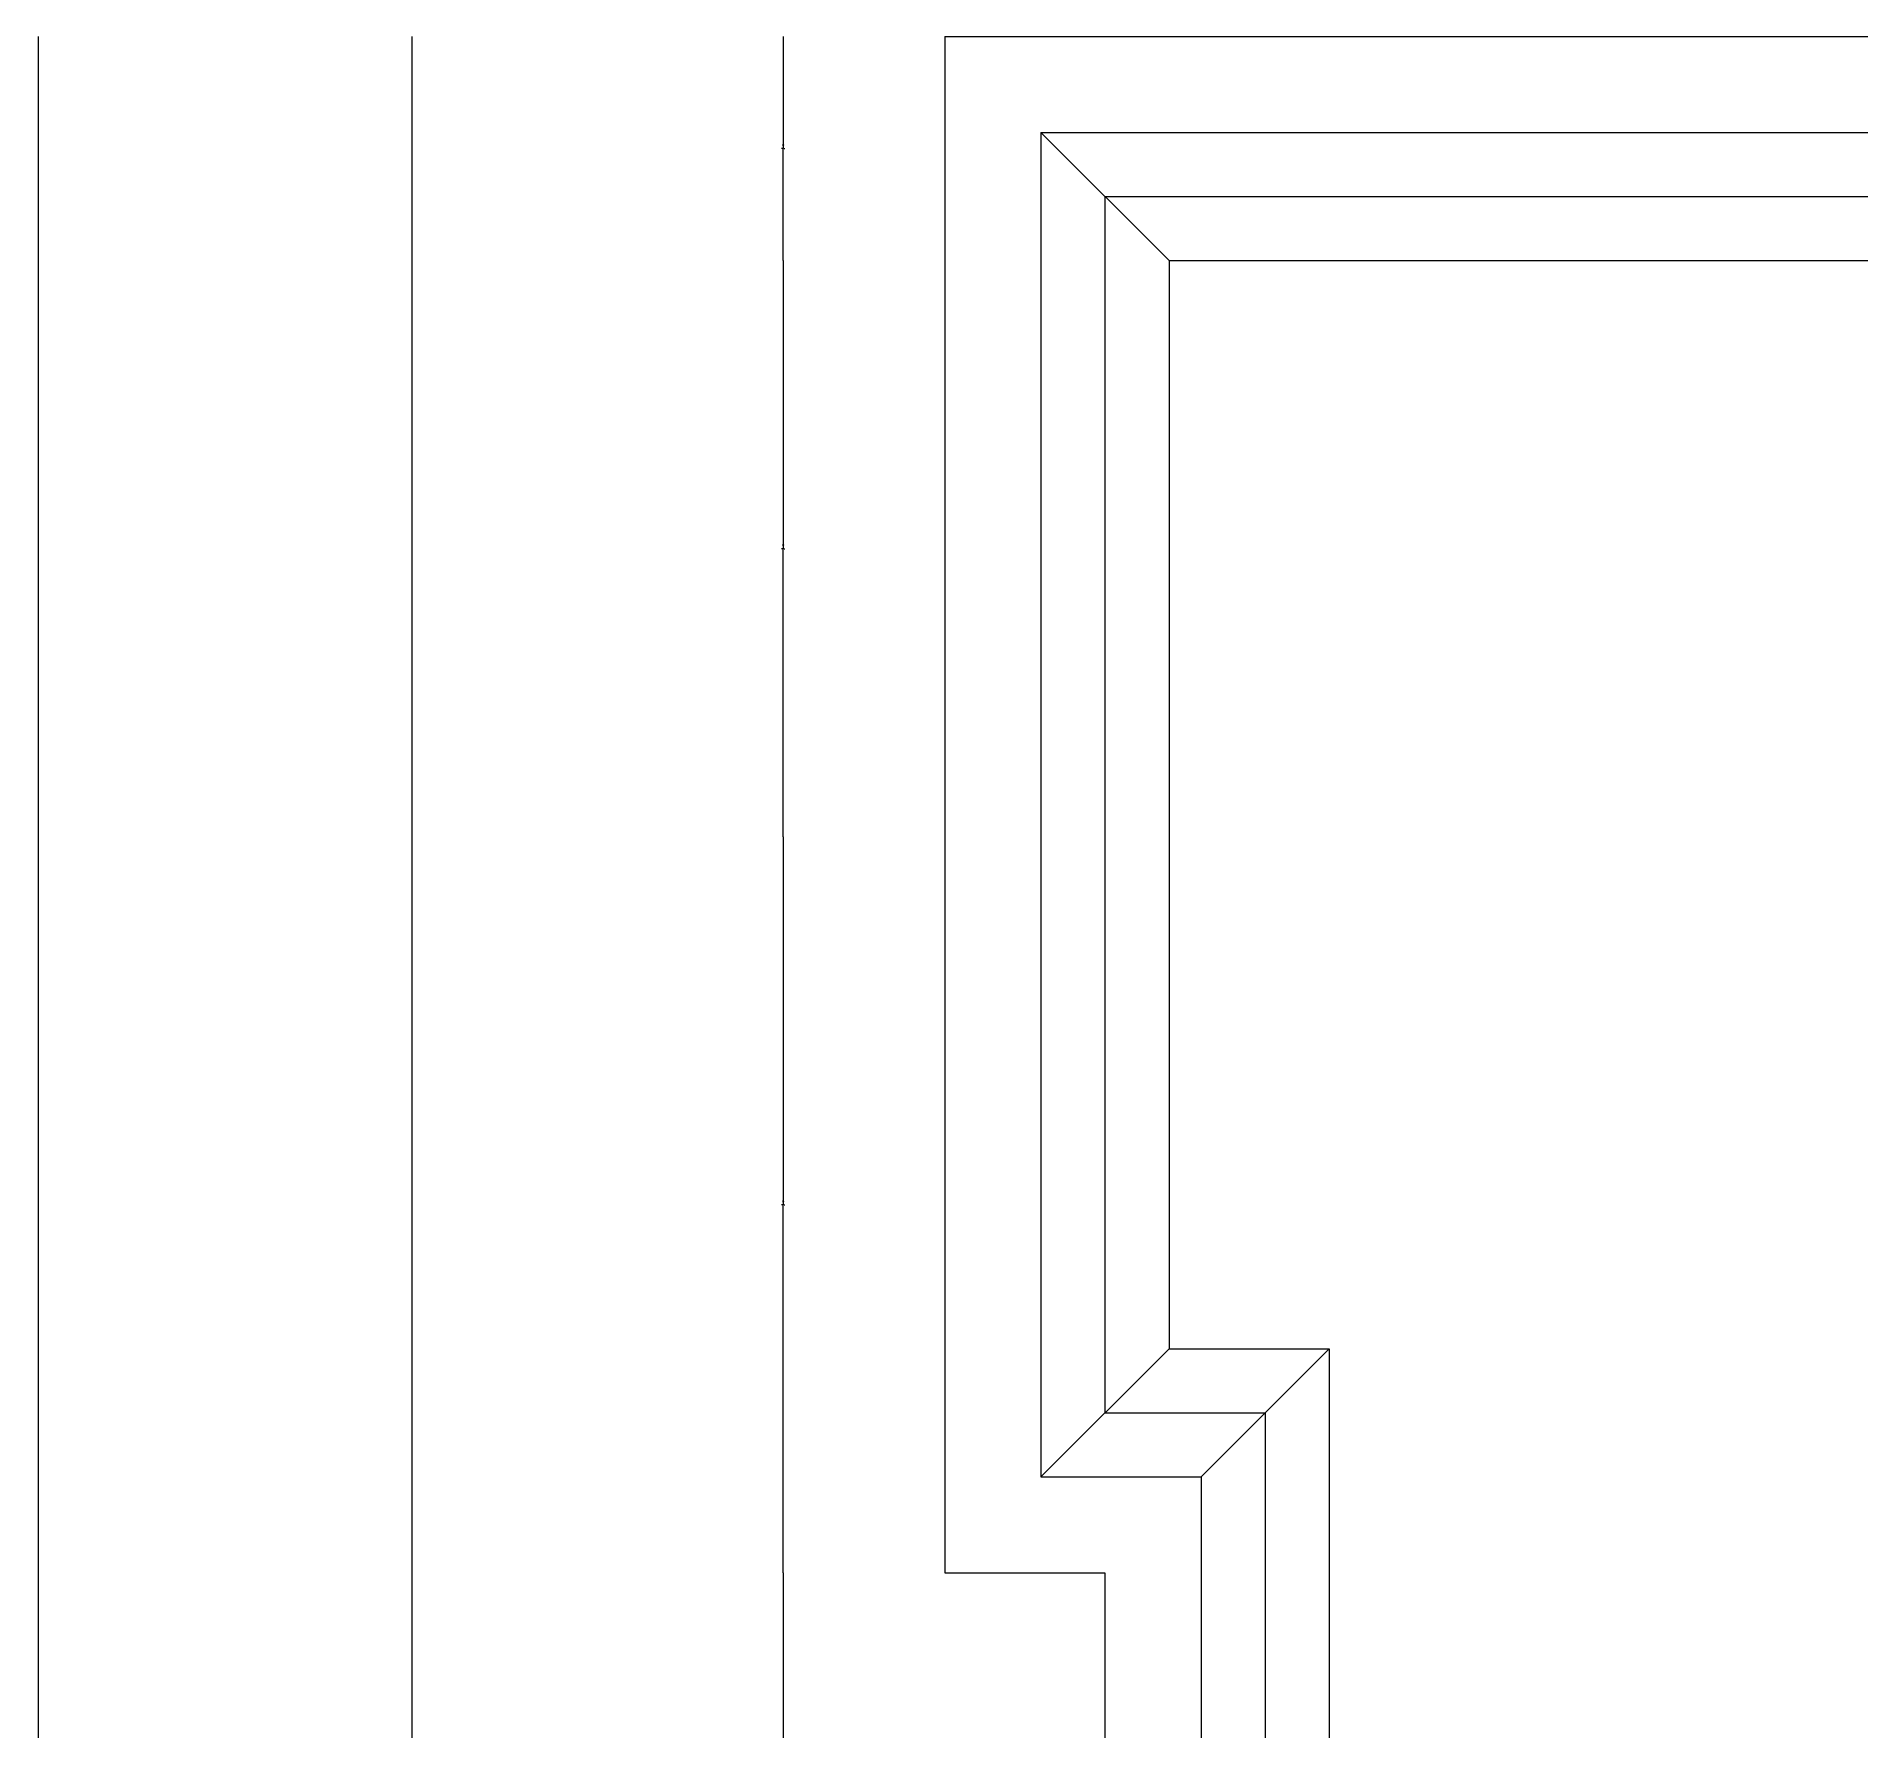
# Model space of a CAD drawing. Header units: metres. Extents: x 257 to 5327, y 365 to 7077.
# Drawn here: x 257 to 826, y 6138 to 6667 of the extents above; entities that cross this region are included whole.
import ezdxf

# ---------------------------------------------------------------- set-up
doc = ezdxf.new("R2010")
doc.units = ezdxf.units.M
for name, color, linetype in [('3', 3, 'Continuous'), ('4', 4, 'Continuous'), ('DIM', 3, 'Continuous')]:
    doc.layers.add(name, color=color, linetype=linetype)
doc.dimstyles.get("Standard").update_dxf_attribs({"dimtxt": 2.5, "dimasz": 2.5, "dimexe": 1.25, "dimexo": 0.625, "dimtad": 1, "dimcen": 2.5, "dimazin": 3, "dimtfac": 1, "dimtmove": 0, "dimatfit": 3})

# ---------------------------------------------------------------- blocks, each defined once
blk = doc.blocks.new('*D5')
for p, q in [((257.07, 6666.96), (257.07, 4811.96)), ((256.82, 4811.96), (256.57, 4811.96)), ((257.07, 2956.96), (257.07, 4811.96)), ((257.07, 4811.96), (257.07, 4811.96)), ((257.32, 4811.96), (257.57, 4811.96))]:
    blk.add_line(p, q)
at = {"layer": 'Defpoints'}
for p in [(257.07, 6666.96), (257.07, 4811.96), (257.07, 2956.96)]:
    blk.add_point(p, dxfattribs=at)
at = {"layer": 'DIM', "insert": (257.07, 4813.085), "char_height": 1, "attachment_point": 5}
blk.add_mtext('0', dxfattribs=at)
blk = doc.blocks.new('*D52')
for p, q in [((489.83, 6187.08), (489.83, 5932.02)), ((489.58, 5932.02), (489.33, 5932.02)), ((489.83, 5676.96), (489.83, 5932.02)), ((489.83, 5932.02), (489.83, 5932.02)), ((490.08, 5932.02), (490.33, 5932.02))]:
    blk.add_line(p, q)
at = {"layer": 'Defpoints'}
for p in [(489.83, 6187.08), (489.83, 5932.02), (489.83, 5676.96)]:
    blk.add_point(p, dxfattribs=at)
at = {"layer": 'DIM', "insert": (489.83, 5933.145), "char_height": 1, "attachment_point": 5}
blk.add_mtext('0', dxfattribs=at)
blk = doc.blocks.new('*D53')
for p, q in [((373.82, 6666.96), (373.82, 6116.96)), ((374.07, 6116.96), (374.445, 6116.96)), ((378.445, 6116.96), (378.82, 6116.96)), ((379.07, 5566.96), (379.07, 6116.96))]:
    blk.add_line(p, q)
at = {"layer": 'Defpoints'}
for p in [(373.82, 6666.96), (373.82, 6116.96), (379.07, 5566.96)]:
    blk.add_point(p, dxfattribs=at)
at = {"layer": 'DIM', "insert": (376.445, 6116.96), "char_height": 1, "attachment_point": 5}
blk.add_mtext('5,25', dxfattribs=at)
blk = doc.blocks.new('*D55')
for p, q in [((489.83, 6666.96), (489.83, 6631.96)), ((489.58, 6631.96), (489.33, 6631.96)), ((489.83, 6596.96), (489.83, 6631.96)), ((489.83, 6631.96), (489.83, 6631.96)), ((490.08, 6631.96), (490.33, 6631.96))]:
    blk.add_line(p, q)
at = {"layer": 'Defpoints'}
for p in [(489.83, 6666.96), (489.83, 6631.96), (489.83, 6596.96)]:
    blk.add_point(p, dxfattribs=at)
at = {"layer": 'DIM', "insert": (489.83, 6633.085), "char_height": 1, "attachment_point": 5}
blk.add_mtext('0', dxfattribs=at)
blk = doc.blocks.new('*D56')
for p, q in [((489.83, 6416.96), (489.83, 6302.02)), ((489.58, 6302.02), (489.33, 6302.02)), ((489.83, 6187.08), (489.83, 6302.02)), ((489.83, 6302.02), (489.83, 6302.02)), ((490.08, 6302.02), (490.33, 6302.02))]:
    blk.add_line(p, q)
at = {"layer": 'Defpoints'}
for p in [(489.83, 6416.96), (489.83, 6302.02), (489.83, 6187.08)]:
    blk.add_point(p, dxfattribs=at)
at = {"layer": 'DIM', "insert": (489.83, 6303.145), "char_height": 1, "attachment_point": 5}
blk.add_mtext('0', dxfattribs=at)
blk = doc.blocks.new('*D57')
for p, q in [((489.83, 6596.96), (489.83, 6506.96)), ((489.58, 6506.96), (489.33, 6506.96)), ((489.83, 6416.96), (489.83, 6506.96)), ((489.83, 6506.96), (489.83, 6506.96)), ((490.08, 6506.96), (490.33, 6506.96))]:
    blk.add_line(p, q)
at = {"layer": 'Defpoints'}
for p in [(489.83, 6596.96), (489.83, 6506.96), (489.83, 6416.96)]:
    blk.add_point(p, dxfattribs=at)
at = {"layer": 'DIM', "insert": (489.83, 6508.085), "char_height": 1, "attachment_point": 5}
blk.add_mtext('0', dxfattribs=at)

msp = doc.modelspace()

# ---------------------------------------------------------------- linework, layer by layer
at = {"layer": '3'}
for p, q in [((570.32, 6636.96), (610.32, 6596.96)), ((590.32, 6616.96), (3530.32, 6616.96)), ((590.32, 6616.96), (590.32, 6237.08)), ((610.32, 6257.08), (570.32, 6217.08)), ((660.32, 6257.08), (620.32, 6217.08)), ((590.32, 6237.08), (640.32, 6237.08)), ((640.32, 6237.08), (640.32, 3376.96))]:
    msp.add_line(p, q, dxfattribs=at)
at = {"layer": '4'}
for p, q in [((540.32, 6666.96), (3580.32, 6666.96)), ((540.32, 6666.96), (540.32, 6187.08)), ((570.32, 6636.96), (3550.32, 6636.96)), ((570.32, 6636.96), (570.32, 6217.08)), ((610.32, 6596.96), (3510.32, 6596.96)), ((610.32, 6596.96), (610.32, 6257.08)), ((610.32, 6257.08), (660.32, 6257.08)), ((660.32, 6257.08), (660.32, 3396.96)), ((570.32, 6217.08), (620.32, 6217.08)), ((620.32, 6217.08), (620.32, 3356.96)), ((540.32, 6187.08), (590.32, 6187.08)), ((590.32, 6187.08), (590.32, 2956.96))]:
    msp.add_line(p, q, dxfattribs=at)

# ---------------------------------------------------------------- dimensions: what is measured, and where the dimension line sits
at = {"layer": 'DIM'}
for base, p1, p2, picture, middle in [((257.07, 4811.96), (257.07, 2956.96), (257.07, 6666.96), '*D5', (257.07, 4813.085)), ((373.82, 6116.96), (373.82, 6666.96), (379.07, 5566.96), '*D53', (376.445, 6116.96)), ((489.83, 6631.96), (489.83, 6666.96), (489.83, 6596.96), '*D55', (489.83, 6633.085)), ((489.83, 6506.96), (489.83, 6596.96), (489.83, 6416.96), '*D57', (489.83, 6508.085)), ((489.83, 6302.02), (489.83, 6416.96), (489.83, 6187.08), '*D56', (489.83, 6303.145)), ((489.83, 5932.02), (489.83, 6187.08), (489.83, 5676.96), '*D52', (489.83, 5933.145))]:
    dim = msp.add_linear_dim(base=base, p1=p1, p2=p2, dimstyle='Standard', dxfattribs=at)
    dim.commit()
    dim.dimension.update_dxf_attribs({"geometry": picture, "text_midpoint": middle})

doc.saveas('drawing.dxf')
